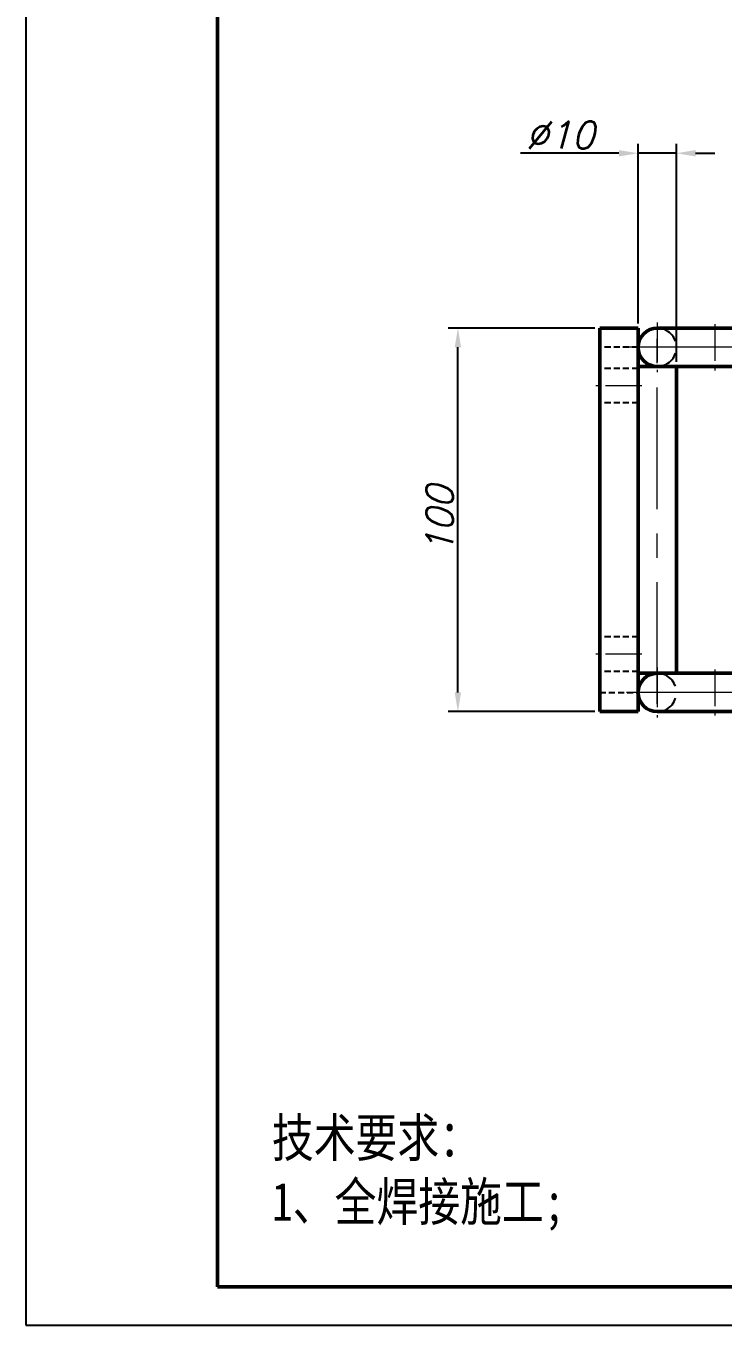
# Model space of a CAD drawing. Header units: inches. Extents: x 17901 to 26602, y 9673 to 14036.
# Drawn here: x 22638.6 to 22820.5, y 11220.7 to 11559.5 of the extents above; entities that cross this region are included whole.
import ezdxf

# ---------------------------------------------------------------- set-up
doc = ezdxf.new("R2010")
doc.units = ezdxf.units.IN
doc.header["$MEASUREMENT"] = 0
doc.linetypes.add('CENTER', pattern=[50.8, 31.75, -6.35, 6.35, -6.35])
doc.linetypes.add('DASHED2', pattern=[9.525, 6.35, -3.175])
for name, color, linetype, lineweight in [('中心线', 1, 'CENTER', 15), ('图框_内框线', 5, 'Continuous', 50), ('标注线', 3, 'Continuous', 25), ('粗实线', 7, 'Continuous', 50), ('虚线', 2, 'DASHED2', 25)]:
    doc.layers.add(name, color=color, linetype=linetype, lineweight=lineweight)
doc.styles.add('DIM_FONT', font='romans.shx', dxfattribs={"oblique": 15})
doc.styles.add('宋体', font='', dxfattribs={"width": 0.8, "height": 5})
doc.styles.get('宋体').set_extended_font_data('SimSun')
doc.dimstyles.new('幅面 1：2$0', dxfattribs={"dimscale": 2, "dimtxt": 3.5, "dimasz": 2.5, "dimexe": 1.25, "dimexo": 0.625, "dimtad": 1, "dimdsep": 46, "dimtxsty": 'DIM_FONT', "dimcen": 2.5, "dimclrd": 256, "dimclrt": 256, "dimadec": 0, "dimazin": 0, "dimtfac": 1, "dimtmove": 0, "dimatfit": 3, "dimfxl": 1, "dimlwd": -1, "dimarcsym": 0})

# ---------------------------------------------------------------- blocks, each defined once
blk = doc.blocks.new('*D603')
at = {"layer": 'Defpoints', "color": 0, "transparency": 16777216}
for p in [(22751.31, 11480.68), (22788.32, 11480.68), (22788.32, 11380.68)]:
    blk.add_point(p, dxfattribs=at)
at = {"layer": '标注线', "color": 0, "lineweight": -2, "transparency": 16777216}
for p, q in [((22787.07, 11480.68), (22748.81, 11480.68)), ((22787.07, 11380.68), (22748.81, 11380.68))]:
    blk.add_line(p, q, dxfattribs=at)
at = {"layer": '标注线', "transparency": 16777216}
blk.add_line((22751.31, 11385.68), (22751.31, 11475.68), dxfattribs=at)
for points in [[(22750.47, 11475.68), (22752.14, 11475.68), (22751.31, 11480.68)], [(22750.47, 11385.68), (22752.14, 11385.68), (22751.31, 11380.68)]]:
    blk.add_solid(points, dxfattribs=at)
at = {"layer": '标注线', "transparency": 16777216, "insert": (22746.56, 11430.68), "char_height": 7, "attachment_point": 5, "rotation": 90, "style": 'DIM_FONT'}
blk.add_mtext('100', dxfattribs=at)
blk = doc.blocks.new('*D615')
at = {"layer": 'Defpoints', "color": 0, "transparency": 16777216}
for p in [(22798.32, 11526.28), (22798.32, 11480.68), (22808.32, 11470.68)]:
    blk.add_point(p, dxfattribs=at)
at = {"layer": '标注线', "color": 0, "lineweight": -2, "transparency": 16777216}
for p, q in [((22798.32, 11481.93), (22798.32, 11528.78)), ((22808.32, 11471.93), (22808.32, 11528.78))]:
    blk.add_line(p, q, dxfattribs=at)
at = {"layer": '标注线', "transparency": 16777216}
for p, q in [((22793.32, 11526.28), (22767.63, 11526.28)), ((22808.32, 11526.28), (22798.32, 11526.28)), ((22813.32, 11526.28), (22818.32, 11526.28))]:
    blk.add_line(p, q, dxfattribs=at)
for points in [[(22793.32, 11527.11), (22793.32, 11525.44), (22798.32, 11526.28)], [(22813.32, 11527.11), (22813.32, 11525.44), (22808.32, 11526.28)]]:
    blk.add_solid(points, dxfattribs=at)
at = {"layer": '标注线', "transparency": 16777216, "insert": (22777.98, 11531.03), "char_height": 7, "attachment_point": 5, "style": 'DIM_FONT'}
blk.add_mtext('%%c10', dxfattribs=at)

msp = doc.modelspace()

# ---------------------------------------------------------------- linework, layer by layer
at = {"layer": 'Defpoints'}
msp.add_lwpolyline([(22638.627, 11220.746), (23478.627, 11220.746), (23478.627, 11814.746), (22638.627, 11814.746)], close=True, dxfattribs=at)
at = {"layer": '中心线', "ltscale": 0.325}
for p, q in [((22803.32, 11482.177), (22803.32, 11469.177)), ((22809.82, 11475.677), (22796.82, 11475.677)), ((22803.32, 11392.177), (22803.32, 11379.177)), ((22809.82, 11385.677), (22796.82, 11385.677))]:
    msp.add_line(p, q, dxfattribs=at)
at = {"layer": '中心线', "ltscale": 0.300015}
for p, q in [((22818.32, 11481.677), (22818.32, 11469.677)), ((22818.32, 11391.677), (22818.32, 11379.677))]:
    msp.add_line(p, q, dxfattribs=at)
at = {"layer": '中心线'}
for p, q in [((22803.32, 11382.677), (22803.32, 11478.677)), ((23131.82, 11475.677), (22789.819, 11475.677)), ((23131.82, 11385.677), (22789.819, 11385.677))]:
    msp.add_line(p, q, dxfattribs=at)
at = {"layer": '中心线', "ltscale": 0.300012}
for p, q in [((22799.32, 11465.677), (22787.319, 11465.677)), ((22799.32, 11395.677), (22787.319, 11395.677))]:
    msp.add_line(p, q, dxfattribs=at)
at = {"layer": '图框_内框线'}
msp.add_lwpolyline([(22688.627, 11230.746), (23468.627, 11230.746), (23468.627, 11804.746), (22688.627, 11804.746)], close=True, dxfattribs=at)
at = {"layer": '粗实线', "ltscale": 0.25}
for p, q in [((22788.32, 11480.677), (22798.32, 11480.677)), ((22808.32, 11390.677), (22798.32, 11390.677)), ((22788.32, 11380.677), (22798.32, 11380.677))]:
    msp.add_line(p, q, dxfattribs=at)
at = {"layer": '粗实线'}
for p, q in [((22788.32, 11380.677), (22788.32, 11480.677)), ((23103.32, 11480.677), (22818.32, 11480.677)), ((22798.32, 11385.697), (22798.32, 11475.658)), ((22798.32, 11470.677), (22798.32, 11390.677)), ((22808.32, 11470.677), (22808.32, 11390.677)), ((23103.32, 11470.677), (22818.32, 11470.677)), ((22853.32, 11390.677), (22818.32, 11390.677)), ((23103.32, 11380.677), (22818.32, 11380.677))]:
    msp.add_line(p, q, dxfattribs=at)
at = {"layer": '粗实线', "ltscale": 0.124506}
msp.add_line((22798.32, 11475.697), (22798.32, 11480.677), dxfattribs=at)
at = {"layer": '粗实线', "ltscale": 0.375}
for p, q in [((22803.32, 11480.677), (22818.32, 11480.677)), ((22803.32, 11470.677), (22818.32, 11470.677)), ((22803.32, 11390.677), (22818.32, 11390.677)), ((22803.32, 11380.677), (22818.32, 11380.677))]:
    msp.add_line(p, q, dxfattribs=at)
at = {"layer": '粗实线', "ltscale": 0.124441}
msp.add_line((22803.298, 11470.677), (22798.32, 11470.677), dxfattribs=at)
at = {"layer": '粗实线', "ltscale": 0.124504}
msp.add_line((22798.32, 11380.677), (22798.32, 11385.658), dxfattribs=at)
at = {"layer": '粗实线'}
for centre in [(22803.32, 11475.677), (22803.32, 11385.677)]:
    msp.add_arc(centre, 5, 90, 270, dxfattribs=at)
at = {"layer": '虚线', "ltscale": 0.25}
for p, q in [((22798.32, 11475.677), (22788.32, 11475.677)), ((22798.32, 11470.177), (22788.32, 11470.177)), ((22798.32, 11461.177), (22788.32, 11461.177)), ((22798.32, 11400.177), (22788.32, 11400.177)), ((22798.32, 11391.177), (22788.32, 11391.177)), ((22788.32, 11385.677), (22798.32, 11385.677))]:
    msp.add_line(p, q, dxfattribs=at)
at = {"layer": '虚线', "ltscale": 0.000990107}
for p, q in [((22798.32, 11475.658), (22798.32, 11475.697)), ((22798.32, 11385.658), (22798.32, 11385.697))]:
    msp.add_line(p, q, dxfattribs=at)
at = {"layer": '虚线', "ltscale": 0.125559}
msp.add_line((22808.32, 11470.677), (22803.298, 11470.677), dxfattribs=at)
at = {"layer": '虚线'}
for centre in [(22803.32, 11475.677), (22803.32, 11385.677)]:
    msp.add_arc(centre, 5, 270, 90, dxfattribs=at)

# ---------------------------------------------------------------- texts
at = {"layer": '标注线', "insert": (22702.784, 11274.588), "char_height": 20, "width": 2046.56366, "attachment_point": 1, "style": '宋体'}
msp.add_mtext('{\\H0.5x;技术要求：\\P1、全焊接施工;\\P\\P\\H2x;\\W0.7; }', dxfattribs=at)

# ---------------------------------------------------------------- dimensions: what is measured, and where the dimension line sits
at = {"layer": '标注线'}
dim = msp.add_linear_dim(base=(22798.32, 11526.278), p1=(22808.32, 11470.677), p2=(22798.32, 11480.677), dimstyle='幅面 1：2$0', override={"dimpost": '%%c<>'}, dxfattribs=at)
dim.commit()
dim.dimension.update_dxf_attribs({"geometry": '*D615', "text_midpoint": (22777.977, 11531.028)})
dim = msp.add_linear_dim(base=(22751.307, 11480.677), p1=(22788.32, 11380.677), p2=(22788.32, 11480.677), angle=90, dimstyle='幅面 1：2$0', dxfattribs=at)
dim.commit()
dim.dimension.update_dxf_attribs({"geometry": '*D603', "text_midpoint": (22746.557, 11430.677)})

doc.saveas('drawing.dxf')
